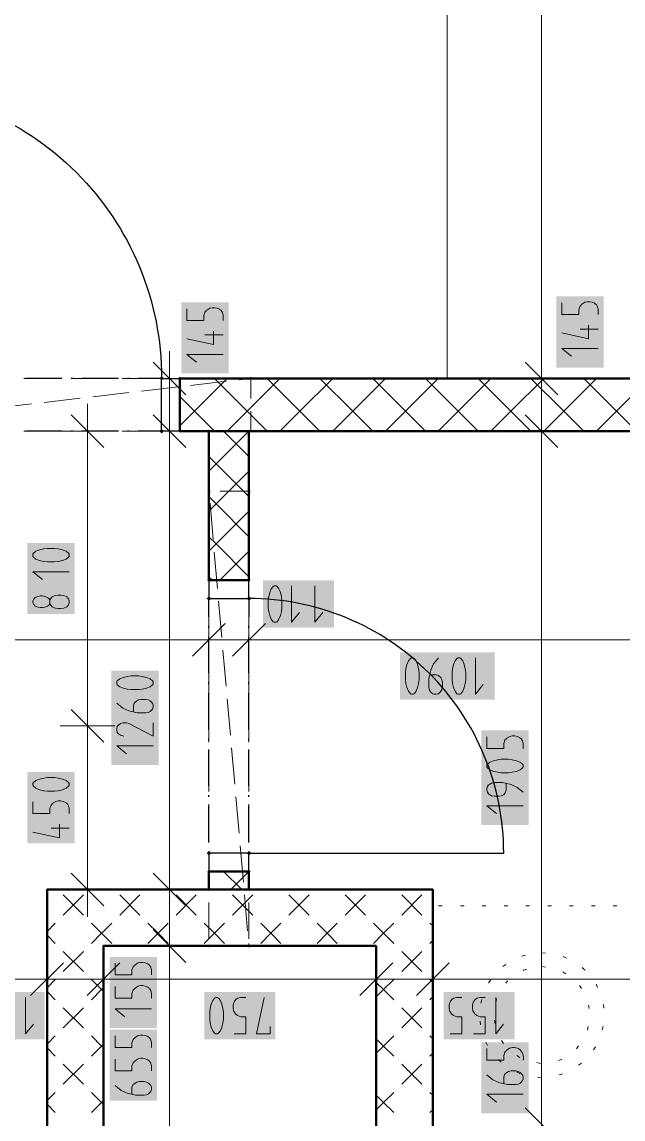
# Model space of a CAD drawing. Header units: millimetres. Extents: x 0 to 594, y 0 to 420.
# Drawn here: x 509.23 to 526.17, y 242.25 to 273.16 of the extents above; entities that cross this region are included whole.
import ezdxf

# ---------------------------------------------------------------- set-up
doc = ezdxf.new("R2010")
doc.units = ezdxf.units.MM
doc.header["$LTSCALE"] = 8
for name, color, linetype in [('PDF_Dvere', 7, 'Continuous'), ('PDF_Koty delkove', 7, 'Continuous'), ('PDF_Kuchyne', 7, 'Continuous'), ('PDF_Preklady', 7, 'Continuous'), ('PDF_Pricky CP', 7, 'Continuous'), ('PDF_Pricky zdene', 7, 'Continuous'), ('PDF_Sanita', 7, 'Continuous')]:
    doc.layers.add(name, color=color, linetype=linetype)

msp = doc.modelspace()

# ---------------------------------------------------------------- linework, layer by layer
at = {"layer": 'PDF_Dvere', "lineweight": 25}
for points in [[(505.596, 263.117), (504.97, 263.117), (504.97, 271.317, -0.414214), (513.17, 263.117), (512.514, 263.117)], [(515.63, 249.79), (515.63, 249.741), (522.805, 249.741, 0.414214), (515.63, 256.916), (515.63, 256.401)]]:
    msp.add_lwpolyline(points, format="xyb", dxfattribs=at)
for points in [[(510.362, 263.117), (509.337, 263.117)], [(510.669, 263.117), (510.618, 263.117)], [(511.951, 263.117), (510.926, 263.117)], [(512.258, 263.117), (512.207, 263.117)], [(510.362, 261.631), (509.337, 261.631)], [(510.669, 261.631), (510.618, 261.631)], [(511.951, 261.631), (510.926, 261.631)], [(512.258, 261.631), (512.207, 261.631)], [(513.17, 261.631), (512.514, 261.631)], [(514.502, 256.401), (514.502, 256.916)], [(514.502, 256.093), (514.502, 256.145)], [(515.63, 256.093), (515.63, 256.145)], [(514.502, 254.812), (514.502, 255.837)], [(515.63, 254.812), (515.63, 255.837)], [(514.502, 254.505), (514.502, 254.556)], [(515.63, 254.505), (515.63, 254.556)], [(514.502, 253.223), (514.502, 254.248)], [(515.63, 253.223), (515.63, 254.248)], [(514.502, 252.916), (514.502, 252.967)], [(515.63, 252.916), (515.63, 252.967)], [(514.502, 251.635), (514.502, 252.66)], [(515.63, 251.635), (515.63, 252.66)], [(514.502, 251.327), (514.502, 251.378)], [(515.63, 251.327), (515.63, 251.378)], [(514.502, 250.046), (514.502, 251.071)], [(515.63, 250.046), (515.63, 251.071)], [(514.502, 249.741), (514.502, 249.79)]]:
    msp.add_lwpolyline(points, dxfattribs=at)
for points in [[(513.682, 261.631), (513.17, 261.631), (513.17, 263.117), (513.682, 263.117)], [(514.502, 257.428), (514.502, 256.916), (515.63, 256.916), (515.63, 257.428)], [(514.502, 249.741), (514.502, 249.228), (515.63, 249.228), (515.63, 249.741)]]:
    msp.add_lwpolyline(points, close=True, dxfattribs=at)
at = {"layer": 'PDF_Dvere', "lineweight": 25, "transparency": 33554559}
for points in [[(513.234, 263.117), (513.17, 263.053), (513.17, 263.181), (513.106, 263.117)], [(513.234, 261.631), (513.17, 261.567), (513.17, 261.695), (513.106, 261.631)], [(514.502, 256.852), (514.438, 256.916), (514.566, 256.916), (514.502, 256.98)], [(515.63, 256.852), (515.566, 256.916), (515.694, 256.916), (515.63, 256.98)], [(514.502, 249.677), (514.438, 249.741), (514.566, 249.741), (514.502, 249.805)], [(515.63, 249.677), (515.566, 249.741), (515.694, 249.741), (515.63, 249.805)]]:
    msp.add_solid(points, dxfattribs=at)
at = {"layer": 'PDF_Koty delkove', "lineweight": 18}
for points in [[(523.866, 238.312), (523.866, 240.413), (523.866, 241.625), (523.866, 242.105), (523.866, 261.631), (523.866, 263.117), (523.866, 320.055)], [(524.442, 265.246), (524.442, 264.918), (524.92, 264.918), (524.92, 265.055), (524.955, 265.15), (525.006, 265.205), (525.091, 265.26), (525.159, 265.274), (525.227, 265.274), (525.296, 265.26), (525.364, 265.233), (525.415, 265.191), (525.45, 265.137), (525.467, 265.055), (525.467, 264.918)], [(513.876, 265.08), (513.876, 264.752), (514.354, 264.752), (514.354, 264.889), (514.389, 264.984), (514.44, 265.039), (514.525, 265.093), (514.593, 265.107), (514.661, 265.107), (514.73, 265.093), (514.798, 265.066), (514.849, 265.025), (514.884, 264.971), (514.901, 264.889), (514.901, 264.752)], [(525.194, 264.617), (525.194, 264.233), (524.442, 264.398)], [(514.628, 264.45), (514.628, 264.067), (513.876, 264.232)], [(514.901, 264.341), (514.389, 264.341)], [(525.467, 264.507), (524.955, 264.507)], [(525.467, 263.96), (524.442, 263.96), (524.715, 263.741)], [(513.393, 263.117), (513.393, 263.886)], [(514.901, 263.793), (513.876, 263.793), (514.149, 263.575)], [(513.854, 262.656), (512.932, 263.578)], [(524.327, 262.656), (523.405, 263.578)], [(514.162, 263.117), (513.393, 263.117), (512.624, 263.117)], [(513.393, 227.037), (513.393, 238.312), (513.393, 240.413), (513.393, 247.127), (513.393, 248.716), (513.393, 261.631), (513.393, 263.117)], [(524.635, 263.117), (523.866, 263.117), (523.097, 263.117)], [(511.079, 261.631), (511.079, 262.399)], [(511.54, 261.169), (510.618, 262.092)], [(513.854, 261.169), (512.932, 262.092)], [(524.327, 261.169), (523.405, 262.092)], [(511.848, 261.631), (511.079, 261.631), (510.31, 261.631)], [(511.079, 248.716), (511.079, 253.328), (511.079, 261.631)], [(514.162, 261.631), (513.393, 261.631), (512.624, 261.631)], [(524.635, 261.631), (523.866, 261.631), (523.097, 261.631)], [(510.156, 258.328), (509.951, 258.328), (509.849, 258.315), (509.729, 258.287), (509.627, 258.246), (509.558, 258.192), (509.542, 258.164), (509.542, 258.11), (509.558, 258.082), (509.627, 258.028), (509.729, 257.987), (509.849, 257.959), (509.951, 257.945), (510.156, 257.945), (510.258, 257.959), (510.378, 257.987), (510.48, 258.028), (510.549, 258.082), (510.567, 258.11), (510.567, 258.164), (510.549, 258.192), (510.48, 258.246), (510.378, 258.287), (510.258, 258.315), (510.156, 258.328)], [(510.567, 257.671), (509.542, 257.671), (509.814, 257.453)], [(516.215, 256.435), (516.256, 256.332), (516.311, 256.263), (516.339, 256.247), (516.393, 256.247), (516.421, 256.263), (516.475, 256.332), (516.516, 256.435), (516.544, 256.554), (516.558, 256.656), (516.558, 256.861), (516.544, 256.963), (516.516, 257.083), (516.475, 257.186), (516.421, 257.255), (516.393, 257.272), (516.339, 257.272), (516.311, 257.255), (516.256, 257.186), (516.215, 257.083), (516.188, 256.963), (516.174, 256.861)], [(516.831, 257.272), (516.831, 256.247), (517.05, 256.52)], [(517.488, 257.272), (517.488, 256.247), (517.707, 256.52)], [(510.019, 256.768), (510.002, 256.741), (509.951, 256.7), (509.883, 256.673), (509.814, 256.659), (509.746, 256.659), (509.678, 256.673), (509.609, 256.7), (509.558, 256.755), (509.542, 256.796), (509.542, 256.85), (509.558, 256.891), (509.609, 256.946), (509.678, 256.973), (509.746, 256.987), (509.814, 256.987), (509.883, 256.973), (509.951, 256.946), (510.002, 256.905), (510.019, 256.878)], [(516.174, 256.861), (516.174, 256.656), (516.188, 256.554), (516.215, 256.435)], [(514.502, 256.523), (514.502, 255.754), (514.502, 254.986)], [(515.63, 256.523), (515.63, 255.754), (515.63, 254.986)], [(514.963, 256.216), (514.041, 255.293)], [(516.091, 256.216), (515.168, 255.293)], [(545.764, 255.754), (541.232, 255.754), (538.589, 255.754), (537.823, 255.754), (526.802, 255.754), (515.63, 255.754), (514.502, 255.754), (496.155, 255.754), (493.387, 255.754), (481.087, 255.754), (478.935, 255.754)], [(520.969, 255.242), (520.832, 255.071), (520.75, 254.9)], [(522.009, 255.242), (522.009, 254.217), (522.228, 254.49)], [(511.919, 254.596), (511.903, 254.568), (511.903, 254.514), (511.919, 254.486), (511.988, 254.432), (512.091, 254.391), (512.211, 254.363), (512.312, 254.349), (512.517, 254.349), (512.62, 254.363), (512.739, 254.391), (512.842, 254.432), (512.911, 254.486), (512.928, 254.514), (512.928, 254.568), (512.911, 254.596), (512.842, 254.65), (512.739, 254.691), (512.62, 254.719), (512.517, 254.733)], [(512.517, 254.733), (512.312, 254.733), (512.211, 254.719), (512.091, 254.691), (511.988, 254.65), (511.919, 254.596)], [(520.75, 254.9), (520.695, 254.661), (520.695, 254.421), (520.709, 254.353), (520.736, 254.302), (520.764, 254.268), (520.805, 254.233), (520.86, 254.217), (520.914, 254.217), (520.969, 254.233), (521.01, 254.268), (521.037, 254.302), (521.065, 254.353), (521.079, 254.421), (521.079, 254.558), (521.065, 254.626), (521.037, 254.695), (520.969, 254.746), (520.914, 254.763), (520.722, 254.763)], [(512.381, 253.72), (512.381, 253.911), (512.398, 253.966), (512.432, 254.007), (512.467, 254.034), (512.517, 254.062), (512.586, 254.075), (512.722, 254.075), (512.791, 254.062), (512.842, 254.034), (512.876, 254.007), (512.911, 253.966), (512.928, 253.911), (512.928, 253.857), (512.911, 253.802), (512.876, 253.761), (512.842, 253.734), (512.791, 253.706), (512.722, 253.692), (512.483, 253.692), (512.244, 253.747), (512.073, 253.829), (511.903, 253.966)], [(511.54, 252.867), (510.618, 253.79)], [(511.848, 253.328), (511.079, 253.328), (510.31, 253.328)], [(512.928, 253.418), (512.928, 253.035), (512.244, 253.391), (512.176, 253.418), (512.073, 253.418), (512.006, 253.391), (511.954, 253.35), (511.919, 253.309), (511.903, 253.254), (511.903, 253.2), (511.919, 253.145), (511.954, 253.104), (512.006, 253.063), (512.107, 253.035)], [(522.328, 253.018), (522.328, 252.69), (522.806, 252.69), (522.806, 252.827), (522.841, 252.922), (522.892, 252.977), (522.977, 253.031), (523.045, 253.045), (523.114, 253.045), (523.182, 253.031), (523.25, 253.004), (523.301, 252.963), (523.336, 252.909), (523.353, 252.827), (523.353, 252.69)], [(512.928, 252.761), (511.903, 252.761), (512.176, 252.543)], [(522.942, 252.388), (522.737, 252.388), (522.636, 252.374), (522.516, 252.347), (522.414, 252.306), (522.345, 252.252), (522.328, 252.224), (522.328, 252.17), (522.345, 252.142), (522.414, 252.088), (522.516, 252.046), (522.636, 252.019), (522.737, 252.005), (522.942, 252.005), (523.045, 252.019), (523.165, 252.046), (523.267, 252.088), (523.336, 252.142), (523.353, 252.17)], [(523.353, 252.17), (523.353, 252.224), (523.336, 252.252), (523.267, 252.306), (523.165, 252.347), (523.045, 252.374), (522.942, 252.388)], [(510.156, 251.871), (509.951, 251.871), (509.849, 251.857), (509.729, 251.83), (509.627, 251.789), (509.558, 251.735), (509.542, 251.707), (509.542, 251.653), (509.558, 251.625), (509.627, 251.57), (509.729, 251.529), (509.849, 251.501), (509.951, 251.487), (510.156, 251.487), (510.258, 251.501), (510.378, 251.529), (510.48, 251.57), (510.549, 251.625), (510.567, 251.653), (510.567, 251.707), (510.549, 251.735), (510.48, 251.789), (510.378, 251.83)], [(510.378, 251.83), (510.258, 251.857), (510.156, 251.871)], [(523.353, 251.458), (523.182, 251.595), (523.011, 251.677), (522.772, 251.731), (522.532, 251.731), (522.465, 251.717), (522.414, 251.69), (522.38, 251.663), (522.345, 251.622), (522.328, 251.567), (522.328, 251.513), (522.345, 251.458), (522.38, 251.417), (522.414, 251.389), (522.465, 251.361), (522.532, 251.348), (522.67, 251.348), (522.737, 251.361), (522.806, 251.389), (522.857, 251.458), (522.875, 251.513), (522.875, 251.704)], [(509.542, 251.187), (509.542, 250.858), (510.019, 250.858), (510.019, 250.996), (510.054, 251.091), (510.105, 251.146), (510.19, 251.2), (510.258, 251.214), (510.327, 251.214), (510.395, 251.2), (510.463, 251.173), (510.514, 251.132), (510.549, 251.078), (510.567, 250.996), (510.567, 250.858)], [(523.353, 251.074), (522.328, 251.074), (522.601, 250.856)], [(510.293, 250.557), (510.293, 250.173), (509.542, 250.338)], [(510.567, 250.448), (510.054, 250.448)], [(511.54, 248.255), (510.618, 249.177)], [(513.854, 248.255), (512.932, 249.177)], [(511.848, 248.716), (511.079, 248.716), (510.31, 248.716)], [(511.079, 248.716), (511.079, 247.947)], [(514.162, 248.716), (513.393, 248.716), (512.624, 248.716)], [(513.854, 246.666), (512.932, 247.588)], [(509.941, 246.96), (509.941, 246.191), (509.941, 245.422)], [(511.53, 246.96), (511.53, 246.191), (511.53, 245.422)], [(514.162, 247.127), (513.393, 247.127), (512.624, 247.127)], [(519.217, 246.96), (519.217, 246.191), (519.217, 245.422)], [(520.806, 246.96), (520.806, 246.191), (520.806, 245.422)], [(510.402, 246.652), (509.48, 245.73)], [(511.991, 246.652), (511.068, 245.73)], [(511.856, 246.639), (511.856, 246.311), (512.333, 246.311), (512.333, 246.448), (512.368, 246.543), (512.419, 246.598), (512.505, 246.652)], [(512.505, 246.652), (512.572, 246.666), (512.641, 246.666), (512.71, 246.652), (512.777, 246.625), (512.828, 246.584), (512.863, 246.53), (512.881, 246.448), (512.881, 246.311)], [(519.678, 246.652), (518.756, 245.73)], [(521.267, 246.652), (520.345, 245.73)], [(545.764, 246.191), (529.394, 246.191), (520.806, 246.191), (519.217, 246.191), (511.53, 246.191), (509.941, 246.191), (496.155, 246.191)], [(511.856, 245.982), (511.856, 245.653), (512.333, 245.653), (512.333, 245.791), (512.368, 245.886), (512.419, 245.941), (512.505, 245.995), (512.572, 246.009), (512.641, 246.009), (512.71, 245.995), (512.777, 245.968), (512.828, 245.927), (512.863, 245.873), (512.881, 245.791), (512.881, 245.653)], [(509.338, 245.678), (509.338, 244.653), (509.557, 244.926)], [(515.209, 244.653), (515.537, 244.653), (515.537, 245.131), (515.4, 245.131), (515.305, 245.166), (515.25, 245.217), (515.195, 245.302), (515.181, 245.37), (515.181, 245.438), (515.195, 245.507), (515.223, 245.575), (515.264, 245.626), (515.318, 245.661), (515.4, 245.678), (515.537, 245.678)], [(516.222, 244.857), (516.222, 244.653), (515.838, 244.653), (516.057, 245.678)], [(521.294, 244.653), (521.622, 244.653), (521.622, 245.131), (521.485, 245.131), (521.39, 245.166), (521.335, 245.217), (521.281, 245.302), (521.267, 245.37), (521.267, 245.438), (521.281, 245.507), (521.308, 245.575), (521.349, 245.626), (521.403, 245.661), (521.485, 245.678), (521.622, 245.678)], [(521.951, 244.653), (522.279, 244.653), (522.279, 245.131), (522.142, 245.131), (522.047, 245.166), (521.992, 245.217), (521.938, 245.302), (521.924, 245.37), (521.924, 245.438), (521.938, 245.507), (521.965, 245.575), (522.006, 245.626), (522.06, 245.661), (522.142, 245.678), (522.279, 245.678)], [(522.581, 245.678), (522.581, 244.653), (522.799, 244.926)], [(512.881, 245.352), (511.856, 245.352), (512.128, 245.134)], [(511.856, 244.592), (511.856, 244.264), (512.333, 244.264), (512.333, 244.401), (512.368, 244.496), (512.419, 244.551), (512.505, 244.605), (512.572, 244.619), (512.641, 244.619), (512.71, 244.605), (512.777, 244.578), (512.828, 244.537), (512.863, 244.483), (512.881, 244.401), (512.881, 244.264)], [(511.856, 243.935), (511.856, 243.607), (512.333, 243.607), (512.333, 243.744), (512.368, 243.839), (512.419, 243.894), (512.505, 243.948), (512.572, 243.962), (512.641, 243.962), (512.71, 243.948), (512.777, 243.921), (512.828, 243.88), (512.863, 243.826), (512.881, 243.744), (512.881, 243.607)], [(522.806, 243.251), (522.806, 243.442), (522.824, 243.497), (522.857, 243.538), (522.892, 243.565), (522.942, 243.593), (523.011, 243.606), (523.147, 243.606), (523.216, 243.593), (523.267, 243.565), (523.301, 243.538), (523.336, 243.497), (523.353, 243.442), (523.353, 243.388), (523.336, 243.333), (523.301, 243.292), (523.267, 243.265), (523.216, 243.237), (523.147, 243.223), (522.909, 243.223), (522.67, 243.278), (522.499, 243.36), (522.328, 243.497)], [(512.333, 242.95), (512.333, 243.141), (512.351, 243.196), (512.385, 243.237), (512.419, 243.264), (512.47, 243.291), (512.538, 243.305), (512.675, 243.305), (512.743, 243.291), (512.795, 243.264), (512.828, 243.237), (512.863, 243.196), (512.881, 243.141), (512.881, 243.087), (512.863, 243.032), (512.828, 242.991), (512.795, 242.963), (512.743, 242.936), (512.675, 242.922), (512.436, 242.922), (512.197, 242.977), (512.026, 243.059), (511.856, 243.196)], [(523.353, 242.949), (522.328, 242.949), (522.601, 242.731)], [(524.327, 241.643), (523.405, 242.566)]]:
    msp.add_lwpolyline(points, dxfattribs=at)
for points in [[(510.327, 257.014), (510.258, 257.014), (510.173, 257), (510.088, 256.96), (510.037, 256.905), (510.019, 256.878), (510.019, 256.768), (510.037, 256.741), (510.088, 256.686), (510.173, 256.645), (510.258, 256.631), (510.327, 256.631), (510.412, 256.645), (510.498, 256.686), (510.549, 256.741), (510.567, 256.796), (510.567, 256.85), (510.549, 256.905), (510.498, 256.96), (510.412, 257)], [(520.038, 254.831), (520.038, 254.626), (520.052, 254.524), (520.079, 254.405), (520.12, 254.302), (520.175, 254.233), (520.203, 254.217), (520.257, 254.217), (520.285, 254.233), (520.339, 254.302), (520.38, 254.405), (520.408, 254.524), (520.422, 254.626), (520.422, 254.831), (520.408, 254.933), (520.38, 255.053), (520.339, 255.156), (520.285, 255.224), (520.257, 255.242), (520.203, 255.242), (520.175, 255.224), (520.12, 255.156), (520.079, 255.053), (520.052, 254.933)], [(521.352, 254.831), (521.352, 254.626), (521.366, 254.524), (521.393, 254.405), (521.435, 254.302), (521.489, 254.233), (521.517, 254.217), (521.571, 254.217), (521.599, 254.233), (521.653, 254.302), (521.694, 254.405), (521.722, 254.524), (521.736, 254.626), (521.736, 254.831), (521.722, 254.933), (521.694, 255.053), (521.653, 255.156), (521.599, 255.224), (521.571, 255.242), (521.517, 255.242), (521.489, 255.224), (521.435, 255.156), (521.393, 255.053), (521.366, 254.933)], [(514.524, 245.267), (514.524, 245.062), (514.538, 244.961), (514.565, 244.841), (514.607, 244.738), (514.661, 244.67), (514.689, 244.653), (514.743, 244.653), (514.771, 244.67), (514.825, 244.738), (514.866, 244.841), (514.894, 244.961), (514.908, 245.062), (514.908, 245.267), (514.894, 245.37), (514.866, 245.49), (514.825, 245.592), (514.771, 245.661), (514.743, 245.678), (514.689, 245.678), (514.661, 245.661), (514.607, 245.592), (514.565, 245.49), (514.538, 245.37)]]:
    msp.add_lwpolyline(points, close=True, dxfattribs=at)
msp.add_lwpolyline([(522.328, 244.236), (522.328, 243.908), (522.806, 243.908), (522.806, 244.045), (522.841, 244.14), (522.892, 244.195, -0.753257), (523.353, 243.908)], format="xyb", dxfattribs=at)
at = {"layer": 'PDF_Koty delkove', "color": 7, "lineweight": 18, "true_color": 0xffffff, "transparency": 33554559}
for points in [[(515.055, 263.256), (515.055, 265.261), (513.723, 263.256), (513.723, 265.261)], [(525.621, 263.422), (525.621, 265.427), (524.289, 263.422), (524.289, 265.427)], [(510.72, 256.477), (510.72, 258.482), (509.388, 256.477), (509.388, 258.482)], [(518.026, 257.426), (516.021, 257.426), (518.026, 256.093), (516.021, 256.093)], [(522.547, 255.396), (519.885, 255.396), (522.547, 254.063), (519.885, 254.063)], [(513.082, 252.224), (513.082, 254.886), (511.749, 252.224), (511.749, 254.886)], [(523.507, 250.537), (523.507, 253.199), (522.175, 250.537), (522.175, 253.199)], [(510.72, 250.02), (510.72, 252.025), (509.388, 250.02), (509.388, 252.025)], [(513.034, 244.815), (513.034, 246.82), (511.702, 244.815), (511.702, 246.82)], [(509.875, 245.832), (507.871, 245.832), (509.875, 244.5), (507.871, 244.5)], [(516.376, 245.832), (514.371, 245.832), (516.376, 244.5), (514.371, 244.5)], [(523.118, 245.832), (521.113, 245.832), (523.118, 244.5), (521.113, 244.5)], [(513.034, 242.768), (513.034, 244.773), (511.702, 242.768), (511.702, 244.773)], [(523.507, 242.412), (523.507, 244.417), (522.175, 242.412), (522.175, 244.417)]]:
    msp.add_solid(points, dxfattribs=at)
at = {"layer": 'PDF_Kuchyne', "lineweight": 13}
msp.add_lwpolyline([(527.366, 263.117), (521.216, 263.117), (521.216, 275.417), (527.366, 275.417), (527.366, 269.267), (539.614, 269.267), (539.614, 275.417), (545.764, 275.417)], dxfattribs=at)
at = {"layer": 'PDF_Preklady', "lineweight": 18}
for points in [[(510.311, 263.117), (509.286, 263.117)], [(511.694, 263.117), (510.669, 263.117)], [(513.078, 263.117), (512.053, 263.117)], [(513.682, 263.117), (513.437, 263.117)], [(514.462, 263.117), (513.682, 263.117)], [(513.98, 262.92), (514.998, 263.038)], [(515.681, 263.117), (514.821, 263.117)], [(515.354, 263.079), (515.681, 263.117)], [(515.681, 262.551), (515.681, 263.117)], [(511.231, 262.601), (512.249, 262.719)], [(512.605, 262.76), (513.624, 262.878)], [(509.856, 262.441), (510.875, 262.559)], [(508.482, 262.282), (509.5, 262.4)], [(515.681, 262.192), (515.681, 261.631), (515.63, 261.631)], [(510.311, 261.631), (509.286, 261.631)], [(511.694, 261.631), (510.669, 261.631)], [(513.078, 261.631), (512.053, 261.631)], [(513.682, 261.631), (513.437, 261.631)], [(514.462, 261.631), (513.682, 261.631)], [(515.63, 261.631), (514.821, 261.631)], [(514.502, 259.783), (514.502, 259.94)], [(515.63, 259.783), (515.63, 259.94), (514.821, 259.94)], [(514.502, 258.4), (514.502, 259.425)], [(514.622, 258.578), (514.532, 259.599)], [(515.63, 258.4), (515.63, 259.425)], [(514.743, 257.2), (514.653, 258.221)], [(514.502, 257.016), (514.502, 257.428), (514.502, 258.041)], [(515.63, 257.016), (515.63, 257.428), (515.63, 258.041)], [(514.865, 255.821), (514.775, 256.842)], [(514.502, 255.632), (514.502, 256.657)], [(515.63, 255.632), (515.63, 256.657)], [(514.986, 254.443), (514.896, 255.464)], [(514.502, 254.248), (514.502, 255.273)], [(515.63, 254.248), (515.63, 255.273)], [(515.107, 253.064), (515.017, 254.085)], [(514.502, 252.865), (514.502, 253.89)], [(515.63, 252.865), (515.63, 253.89)], [(515.228, 251.686), (515.139, 252.707)], [(514.502, 251.481), (514.502, 252.506)], [(515.63, 251.481), (515.63, 252.506)], [(515.35, 250.308), (515.26, 251.329)], [(514.502, 250.097), (514.502, 251.122)], [(515.63, 250.097), (515.63, 251.122)], [(514.502, 249.228), (514.502, 249.738)], [(515.471, 248.929), (515.381, 249.95)], [(515.63, 249.228), (515.63, 249.738)], [(514.502, 248.713), (514.502, 248.716), (514.502, 249.228)], [(515.63, 248.713), (515.63, 248.716), (515.63, 249.228)], [(515.592, 247.551), (515.502, 248.572)], [(514.502, 247.33), (514.502, 248.355)], [(515.63, 247.33), (515.63, 248.355)], [(514.821, 247.127), (515.63, 247.127), (515.624, 247.193)]]:
    msp.add_lwpolyline(points, dxfattribs=at)
at = {"layer": 'PDF_Preklady', "lineweight": 18, "transparency": 33554559}
for points in [[(513.728, 263.117), (513.682, 263.071), (513.682, 263.163), (513.636, 263.117)], [(513.728, 263.117), (513.682, 263.071), (513.682, 263.163), (513.636, 263.117)], [(515.635, 263.112), (515.676, 263.163), (515.686, 263.071), (515.727, 263.122)], [(515.681, 263.071), (515.635, 263.117), (515.727, 263.117), (515.681, 263.163)], [(515.727, 263.117), (515.681, 263.071), (515.681, 263.163), (515.635, 263.117)], [(513.728, 261.631), (513.682, 261.585), (513.682, 261.677), (513.636, 261.631)], [(513.728, 261.631), (513.682, 261.585), (513.682, 261.677), (513.636, 261.631)], [(514.548, 261.631), (514.502, 261.585), (514.502, 261.677), (514.456, 261.631)], [(514.548, 261.631), (514.502, 261.585), (514.502, 261.677), (514.456, 261.631)], [(515.676, 261.631), (515.63, 261.585), (515.63, 261.677), (515.583, 261.631)], [(515.676, 261.631), (515.63, 261.585), (515.63, 261.677), (515.583, 261.631)], [(515.727, 261.631), (515.681, 261.585), (515.681, 261.677), (515.635, 261.631)], [(515.681, 261.585), (515.635, 261.631), (515.727, 261.631), (515.681, 261.677)], [(514.548, 259.94), (514.502, 259.893), (514.502, 259.986), (514.456, 259.94)], [(514.502, 259.893), (514.456, 259.94), (514.548, 259.94), (514.502, 259.986)], [(514.506, 259.894), (514.456, 259.935), (514.548, 259.944), (514.498, 259.985)], [(515.63, 259.893), (515.583, 259.94), (515.676, 259.94), (515.63, 259.986)], [(515.676, 259.94), (515.63, 259.893), (515.63, 259.986), (515.583, 259.94)], [(514.502, 257.382), (514.456, 257.428), (514.548, 257.428), (514.502, 257.474)], [(514.502, 257.382), (514.456, 257.428), (514.548, 257.428), (514.502, 257.474)], [(515.63, 257.382), (515.583, 257.428), (515.676, 257.428), (515.63, 257.474)], [(515.63, 257.382), (515.583, 257.428), (515.676, 257.428), (515.63, 257.474)], [(514.502, 249.182), (514.456, 249.228), (514.548, 249.228), (514.502, 249.274)], [(514.502, 249.182), (514.456, 249.228), (514.548, 249.228), (514.502, 249.274)], [(515.63, 249.182), (515.583, 249.228), (515.676, 249.228), (515.63, 249.274)], [(515.63, 249.182), (515.583, 249.228), (515.676, 249.228), (515.63, 249.274)], [(514.502, 248.67), (514.456, 248.716), (514.548, 248.716), (514.502, 248.762)], [(514.502, 248.67), (514.456, 248.716), (514.548, 248.716), (514.502, 248.762)], [(515.63, 248.67), (515.583, 248.716), (515.676, 248.716), (515.63, 248.762)], [(515.63, 248.67), (515.583, 248.716), (515.676, 248.716), (515.63, 248.762)], [(514.502, 247.081), (514.456, 247.127), (514.548, 247.127), (514.502, 247.173)], [(514.548, 247.127), (514.502, 247.081), (514.502, 247.173), (514.456, 247.127)], [(515.676, 247.127), (515.63, 247.081), (515.63, 247.173), (515.583, 247.127)], [(515.63, 247.081), (515.583, 247.127), (515.676, 247.127), (515.63, 247.173)], [(515.634, 247.081), (515.584, 247.123), (515.676, 247.131), (515.626, 247.173)]]:
    msp.add_solid(points, dxfattribs=at)
at = {"layer": 'PDF_Pricky CP', "lineweight": 50}
for points in [[(520.806, 247.127), (520.806, 248.716), (515.63, 248.716), (514.502, 248.716), (511.53, 248.716), (509.941, 248.716), (509.941, 240.465), (509.941, 240.413), (511.53, 240.413), (511.53, 247.127), (514.502, 247.127), (515.63, 247.127), (519.217, 247.127)], [(519.217, 247.127), (519.217, 240.413), (520.806, 240.413), (520.806, 242.105), (520.806, 247.127)]]:
    msp.add_lwpolyline(points, dxfattribs=at)
at = {"layer": 'PDF_Pricky CP', "lineweight": 9}
for points in [[(510.968, 247.996), (510.4, 248.565)], [(510.968, 248.565), (510.4, 247.996)], [(512.557, 247.996), (511.988, 248.565)], [(512.557, 248.565), (511.988, 247.996)], [(514.146, 247.996), (513.577, 248.565)], [(514.146, 248.565), (513.577, 247.996)], [(515.735, 247.996), (515.166, 248.565)], [(515.735, 248.565), (515.166, 247.996)], [(517.323, 247.996), (516.755, 248.565)], [(517.323, 248.565), (516.755, 247.996)], [(518.912, 247.996), (518.343, 248.565)], [(518.912, 248.565), (518.343, 247.996)], [(520.501, 247.996), (519.932, 248.565)], [(520.501, 248.565), (519.932, 247.996)], [(509.941, 247.537), (510.174, 247.77)], [(511.53, 247.435), (511.478, 247.486), (511.194, 247.77)], [(511.53, 247.537), (511.763, 247.77)], [(513.352, 247.201), (513.067, 247.486), (512.783, 247.77)], [(512.783, 247.201), (513.067, 247.486), (513.352, 247.77)], [(514.94, 247.201), (514.656, 247.486), (514.371, 247.77)], [(514.371, 247.201), (514.656, 247.486), (514.94, 247.77)], [(516.529, 247.201), (516.245, 247.486), (515.96, 247.77)], [(515.96, 247.201), (516.245, 247.486), (516.529, 247.77)], [(518.118, 247.201), (517.833, 247.486), (517.549, 247.77)], [(517.549, 247.201), (517.833, 247.486), (518.118, 247.77)], [(519.706, 247.201), (519.422, 247.486), (519.138, 247.77)], [(519.138, 247.201), (519.422, 247.486), (519.706, 247.77)], [(520.806, 247.691), (520.726, 247.77)], [(510.174, 247.201), (509.941, 247.435)], [(511.194, 247.201), (511.478, 247.486), (511.53, 247.537)], [(511.763, 247.201), (511.53, 247.435)], [(520.806, 247.281), (520.726, 247.201)], [(510.968, 246.407), (510.4, 246.976)], [(510.968, 246.976), (510.4, 246.407)], [(520.501, 246.407), (519.932, 246.976)], [(520.501, 246.976), (519.932, 246.407)], [(509.941, 245.948), (510.174, 246.182)], [(511.53, 245.846), (511.478, 245.897), (511.194, 246.182)], [(519.217, 245.692), (519.422, 245.897), (519.706, 246.182)], [(519.706, 245.613), (519.422, 245.897), (519.217, 246.102)], [(520.806, 246.102), (520.726, 246.182)], [(510.174, 245.613), (509.941, 245.846)], [(511.194, 245.613), (511.478, 245.897), (511.53, 245.948)], [(520.806, 245.692), (520.726, 245.613)], [(510.968, 244.818), (510.4, 245.387)], [(510.968, 245.387), (510.4, 244.818)], [(520.501, 244.818), (519.932, 245.387)], [(520.501, 245.387), (519.932, 244.818)], [(509.941, 244.36), (510.174, 244.593)], [(511.53, 244.257), (511.478, 244.308), (511.194, 244.593)], [(519.217, 244.103), (519.422, 244.308), (519.706, 244.593)], [(519.706, 244.024), (519.422, 244.308), (519.217, 244.513)], [(520.806, 244.513), (520.726, 244.593)], [(510.174, 244.024), (509.941, 244.257)], [(511.194, 244.024), (511.478, 244.308), (511.53, 244.36)], [(520.806, 244.103), (520.726, 244.024)], [(510.968, 243.23), (510.4, 243.798)], [(510.968, 243.798), (510.4, 243.23)], [(520.501, 243.23), (519.932, 243.798)], [(520.501, 243.798), (519.932, 243.23)], [(509.941, 242.771), (510.174, 243.004)], [(511.53, 242.668), (511.478, 242.72), (511.194, 243.004)], [(519.217, 242.515), (519.422, 242.72), (519.706, 243.004)], [(520.806, 242.925), (520.726, 243.004)], [(510.174, 242.435), (509.941, 242.668)], [(511.194, 242.435), (511.478, 242.72), (511.53, 242.771)], [(519.706, 242.435), (519.422, 242.72), (519.217, 242.925)], [(520.806, 242.515), (520.726, 242.435)]]:
    msp.add_lwpolyline(points, dxfattribs=at)
at = {"layer": 'PDF_Pricky zdene', "lineweight": 9}
for points in [[(515.015, 263.117), (514.092, 262.194), (513.682, 261.784)], [(516.142, 261.631), (515.578, 262.194), (514.656, 263.117)], [(516.501, 263.117), (515.578, 262.194), (515.015, 261.631)], [(517.628, 261.631), (517.065, 262.194), (516.142, 263.117)], [(517.987, 263.117), (517.065, 262.194), (516.501, 261.631)], [(519.115, 261.631), (518.551, 262.194), (517.628, 263.117)], [(519.473, 263.117), (518.551, 262.194), (517.987, 261.631)], [(520.601, 261.631), (520.037, 262.194), (519.115, 263.117)], [(520.96, 263.117), (520.037, 262.194), (519.473, 261.631)], [(522.087, 261.631), (521.523, 262.194), (520.601, 263.117)], [(522.446, 263.117), (521.523, 262.194), (520.96, 261.631)], [(523.573, 261.631), (523.01, 262.194), (522.087, 263.117)], [(523.932, 263.117), (523.01, 262.194), (522.446, 261.631)], [(525.06, 261.631), (524.496, 262.194), (523.573, 263.117)], [(525.418, 263.117), (524.496, 262.194), (523.932, 261.631)], [(526.546, 261.631), (525.982, 262.194), (525.06, 263.117)], [(526.905, 263.117), (525.982, 262.194), (525.418, 261.631)], [(514.656, 261.631), (514.092, 262.194), (513.682, 262.604)], [(515.63, 261.631), (514.707, 260.708), (514.502, 260.503)], [(514.502, 261.631), (514.502, 261.631)], [(515.63, 260.913), (514.912, 261.631)], [(515.63, 259.786), (514.707, 260.708), (514.502, 260.913)], [(515.63, 260.503), (514.707, 259.581), (514.502, 259.376)], [(515.63, 258.658), (514.707, 259.581), (514.502, 259.786)], [(515.63, 259.376), (514.707, 258.453), (514.502, 258.248)], [(515.63, 257.531), (514.707, 258.453), (514.502, 258.658)], [(515.63, 258.248), (514.81, 257.428)], [(514.605, 257.428), (514.502, 257.531)], [(515.425, 248.716), (514.912, 249.228)], [(515.63, 249.228), (515.117, 248.716)]]:
    msp.add_lwpolyline(points, dxfattribs=at)
at = {"layer": 'PDF_Pricky zdene', "lineweight": 50}
for points in [[(513.682, 261.631), (513.682, 263.117)], [(513.682, 261.631), (514.502, 261.631), (515.63, 261.631), (515.681, 261.631), (545.764, 261.631), (545.816, 261.631), (545.816, 263.117), (545.764, 263.117), (515.681, 263.117), (513.682, 263.117)], [(515.63, 257.428), (515.63, 259.94), (515.63, 261.631), (514.502, 261.631), (514.502, 259.94), (514.502, 257.428)], [(515.63, 257.428), (514.502, 257.428)], [(514.502, 249.228), (515.63, 249.228)], [(514.502, 249.228), (514.502, 248.716), (515.63, 248.716), (515.63, 249.228)]]:
    msp.add_lwpolyline(points, dxfattribs=at)
at = {"layer": 'PDF_Sanita', "lineweight": 13}
for points in [[(520.806, 248.255), (520.806, 248.255)], [(520.806, 248.255), (520.806, 248.255)], [(521.073, 248.255), (520.97, 248.255)], [(521.688, 248.255), (521.585, 248.255)], [(522.303, 248.255), (522.2, 248.255)], [(522.918, 248.255), (522.815, 248.255)], [(523.533, 248.255), (523.43, 248.255)], [(524.148, 248.255), (524.045, 248.255)], [(524.763, 248.255), (524.66, 248.255)], [(525.378, 248.255), (525.275, 248.255)], [(525.993, 248.255), (525.89, 248.255)], [(520.806, 247.791), (520.806, 247.893)], [(520.806, 247.176), (520.806, 247.278)], [(520.806, 246.561), (520.806, 246.663)], [(523.32, 246.841), (523.419, 246.868)], [(523.881, 246.937), (523.983, 246.928)], [(524.484, 246.83), (524.577, 246.786)], [(522.783, 246.548), (522.867, 246.607)], [(523.355, 246.44), (523.358, 246.442), (523.455, 246.462)], [(523.881, 246.546), (523.981, 246.526)], [(524.472, 246.397), (524.557, 246.34)], [(525.014, 246.522), (525.086, 246.45)], [(520.806, 245.946), (520.806, 246.048)], [(522.38, 246.088), (522.439, 246.172)], [(522.867, 246.075), (522.914, 246.146)], [(525.406, 246.052), (525.449, 245.959)], [(524.938, 246.01), (524.995, 245.925)], [(520.806, 245.331), (520.806, 245.433)], [(522.159, 245.517), (522.186, 245.616)], [(522.586, 245.539), (522.606, 245.639)], [(525.191, 245.462), (525.211, 245.362)], [(525.612, 245.475), (525.621, 245.373)], [(520.806, 244.716), (520.806, 244.818)], [(522.148, 244.906), (522.139, 245.008)], [(522.563, 244.935), (522.543, 245.036)], [(525.184, 244.859), (525.164, 244.758)], [(525.608, 244.863), (525.582, 244.764)], [(520.806, 244.101), (520.806, 244.203)], [(522.347, 244.327), (522.303, 244.42)], [(522.802, 244.382), (522.745, 244.467)], [(524.916, 244.317), (524.859, 244.232)], [(525.394, 244.289), (525.335, 244.205)], [(522.733, 243.852), (522.66, 243.925)], [(523.257, 243.984), (523.172, 244.041)], [(524.439, 243.941), (524.404, 243.917), (524.345, 243.905)], [(520.806, 243.486), (520.806, 243.589)], [(523.258, 243.539), (523.165, 243.582)], [(523.843, 243.821), (523.742, 243.841)], [(524.996, 243.824), (524.912, 243.765)], [(523.859, 243.424), (523.757, 243.433)], [(524.463, 243.523), (524.364, 243.497)], [(520.806, 242.871), (520.806, 242.974)], [(520.806, 242.256), (520.806, 242.359)]]:
    msp.add_lwpolyline(points, dxfattribs=at)

doc.saveas('drawing.dxf')
